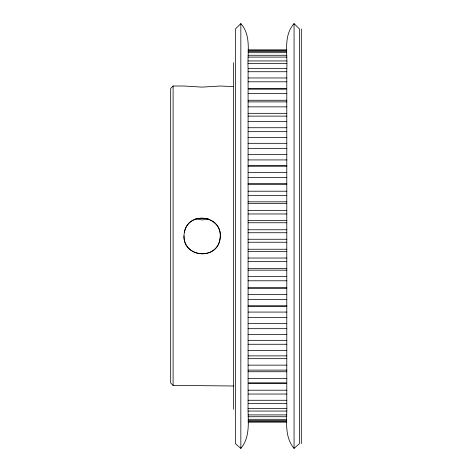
<?xml version="1.0" encoding="UTF-8"?>
<svg xmlns="http://www.w3.org/2000/svg" width="472" height="472" viewBox="0 0 472 472"><rect width="100%" height="100%" fill="white"/><g stroke="black" fill="none" stroke-linecap="round" stroke-linejoin="round"><path stroke-width="0.71" d="M184.334 232.507C188.481 209.444 224.418 216.211 219.999 239.115C216.807 260.597 183.289 257.594 183.992 235.858M248.095 68.393C247.157 53.542 251.806 35.907 240.838 23.6L235.404 29.022L235.404 443.591L240.838 448.4C251.381 435.815 247.493 418.581 248.095 403.607M286.799 403.607C287.401 418.581 283.513 435.815 294.062 448.4L299.496 443.591L299.496 29.022L294.062 23.6C283.088 35.907 287.743 53.542 286.799 68.393M233.581 86.618L220.276 86.016L202.134 87.114L183.992 86.016L173.1 86.016L170.681 88.435L170.681 382.975L173.1 385.382L233.581 385.984M208.435 218.802L202.134 219.999L195.827 218.802M248.095 49.914L286.799 49.914M248.095 50.286L286.799 50.286M248.095 51.59L286.799 51.59M248.095 52.687L286.799 52.687M248.095 55.277L286.799 55.277M248.095 57.094L286.799 57.094M248.095 60.953L286.799 60.953M248.095 63.466L286.799 63.466M248.095 71.726L286.799 71.726M248.095 77.963L286.799 77.963M248.095 81.792L286.799 81.792M248.095 93.539L286.799 93.539M248.095 100.27L286.799 100.27M248.095 101.887L286.799 101.887M248.095 106.849L286.799 106.849M248.095 113.327L286.799 113.327M248.095 116.118L286.799 116.118M248.095 121.575L286.799 121.575M248.095 127.729L286.799 127.729M248.095 131.67L286.799 131.67M248.095 137.559L286.799 137.559M248.095 143.323L286.799 143.323M248.095 154.615L286.799 154.615M248.095 159.925L286.799 159.925M248.095 165.884L286.799 165.884M248.095 166.008L286.799 166.008M248.095 172.563L286.799 172.563M248.095 177.366L286.799 177.366M248.095 183.573L286.799 183.573M248.095 184.428L286.799 184.428M248.095 191.213L286.799 191.213M248.095 195.443L286.799 195.443M248.095 201.827L286.799 201.827M248.095 203.408L286.799 203.408M248.095 210.347L286.799 210.347M248.095 213.969L286.799 213.969M248.095 220.459L286.799 220.459M248.095 222.749L286.799 222.749M248.095 229.764L286.799 229.764M248.095 232.737L286.799 232.737M248.095 239.263L286.799 239.263M248.095 242.236L286.799 242.236M248.095 249.251L286.799 249.251M248.095 251.541L286.799 251.541M248.095 258.031L286.799 258.031M248.095 261.653L286.799 261.653M248.095 268.592L286.799 268.592M248.095 270.173L286.799 270.173M248.095 276.557L286.799 276.557M248.095 280.787L286.799 280.787M248.095 287.572L286.799 287.572M248.095 288.427L286.799 288.427M248.095 294.634L286.799 294.634M248.095 299.437L286.799 299.437M248.095 305.992L286.799 305.992M248.095 306.116L286.799 306.116M248.095 312.075L286.799 312.075M248.095 317.385L286.799 317.385M248.095 328.677L286.799 328.677M248.095 334.442L286.799 334.442M248.095 340.33L286.799 340.33M248.095 344.271L286.799 344.271M248.095 350.425L286.799 350.425M248.095 355.882L286.799 355.882M248.095 358.673L286.799 358.673M248.095 365.151L286.799 365.151M248.095 370.113L286.799 370.113M248.095 371.729L286.799 371.729M248.095 378.461L286.799 378.461M248.095 390.208L286.799 390.208M248.095 394.037L286.799 394.037M248.095 400.274L286.799 400.274M248.095 408.534L286.799 408.534M248.095 411.047L286.799 411.047M248.095 414.906L286.799 414.906M248.095 416.723L286.799 416.723M248.095 419.313L286.799 419.313M248.095 420.41L286.799 420.41M248.095 421.714L286.799 421.714M248.095 422.086L286.799 422.086M301.319 29.022L301.319 443.591M294.062 23.6L294.062 448.4M286.799 148.267L286.799 89.12L248.095 89.12L248.095 148.267M286.799 323.733L286.799 382.88L248.095 382.88L248.095 323.733M240.838 23.6L240.838 448.4M233.581 62.67L233.581 409.33M173.1 86.016L173.1 385.382M184.316 232.607C179.962 258.243 219.74 262.001 220.276 236C220.784 214.477 187.773 211.468 184.316 232.607M286.799 68.54L248.095 68.54L248.095 88.695L286.799 88.695L286.799 68.54M286.799 148.361L248.095 148.361L248.095 323.639L286.799 323.639L286.799 148.361M286.799 383.305L248.095 383.305L248.095 403.46L286.799 403.46L286.799 383.305"/></g></svg>
